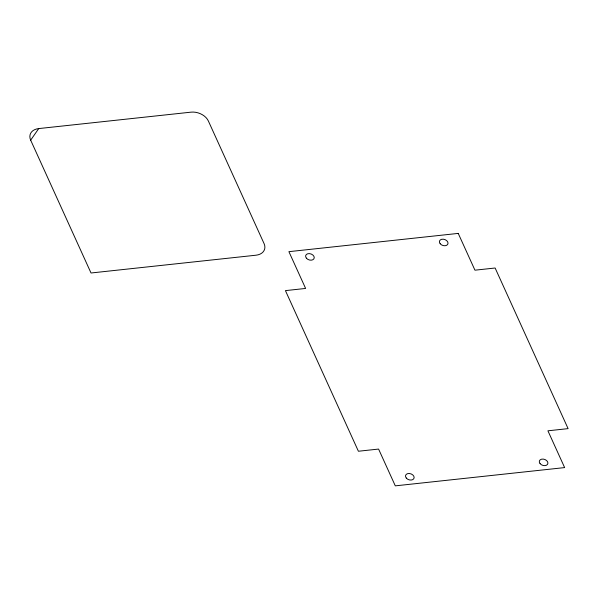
<?xml version="1.0" encoding="UTF-8"?>
<svg xmlns="http://www.w3.org/2000/svg" width="598" height="598" viewBox="0 0 598 598"><rect width="100%" height="100%" fill="white"/><g stroke="black" fill="none" stroke-linecap="round" stroke-linejoin="round"><path stroke-width="0.9" d="M30.67 140.164L38.721 128.577L191.039 112.155A13.896 9.792 19.1 0 1 208.373 121.005L264.077 243.618A13.896 9.792 19.1 0 1 256.026 255.204L91.016 272.994L30.67 140.164A13.896 9.792 19.1 0 1 38.721 128.577M458.232 233.399L288.901 251.661L305.615 288.445L285.433 290.621L358.404 451.243L378.586 449.068L395.3 485.853L564.632 467.591L547.918 430.807L568.1 428.631L495.129 268.009L474.947 270.184L458.232 233.399M540.069 463.622A4.448 3.132 19.1 0 0 547.529 464.354A4.448 3.132 19.1 0 0 543.223 459.085A4.448 3.132 19.1 0 0 540.069 463.622M406.281 478.049A4.448 3.132 19.1 0 0 413.741 478.781A4.448 3.132 19.1 0 0 409.436 473.511A4.448 3.132 19.1 0 0 406.281 478.049M440.173 243.737A4.448 3.132 19.1 0 0 447.633 244.477A4.448 3.132 19.1 0 0 443.327 239.2A4.448 3.132 19.1 0 0 440.173 243.737M306.385 258.164A4.448 3.132 19.1 0 0 313.845 258.897A4.448 3.132 19.1 0 0 309.54 253.627A4.448 3.132 19.1 0 0 306.385 258.164"/></g></svg>
